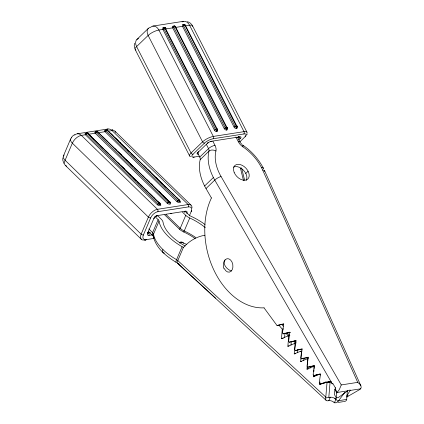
<?xml version="1.0" encoding="UTF-8"?>
<svg xmlns="http://www.w3.org/2000/svg" width="424" height="424" viewBox="0 0 424 424"><rect width="100%" height="100%" fill="white"/><g stroke="black" fill="none" stroke-linecap="round" stroke-linejoin="round"><path stroke-width="0.64" d="M62.847 157.813L62.773 160.065L63.785 163.383M343.35 401.295A5.109 3.493 81.1 0 0 346.609 400.033A5.894 2.687 63.4 0 0 346.7 399.429L347.362 390.398M283.322 338.336L281.478 338.622L282.273 329.178L278.939 325.187M284.599 337.515L284.97 333.105M289.089 346.064L287.859 346.254L288.649 336.804L287.944 335.956L281.478 338.622M290.981 345.147L291.299 341.368M295.464 353.696L294.24 353.886L295.03 344.436L294.325 343.588L287.859 346.254M297.362 352.779L297.627 349.625M301.846 361.328L300.616 361.518L301.411 352.068L300.701 351.22L294.24 353.886M303.743 360.411L303.955 357.888M308.227 368.954L306.997 369.15L307.209 366.627M307.315 365.366L307.792 359.7L307.082 358.852L300.616 361.518M310.124 368.037L310.283 366.151M314.608 376.586L313.378 376.777L313.537 374.89M313.802 371.737L313.961 369.85M314.067 368.589L314.173 367.327L313.463 366.479L306.997 369.15M316.505 375.669L316.611 374.408M320.989 384.218L319.76 384.409L319.972 381.892M333.391 401.851A4.256 2.088 23 0 0 328.823 400.659L327.964 400.797A5.109 2.761 -45.8 0 1 325.775 397.945A5.936 4.06 -70.3 0 1 325.802 397.076L327.01 382.681L326.226 381.743L319.76 384.409M329.294 381.266L330.079 382.204L328.87 396.594A0.901 0.615 -70.3 0 0 329.411 397.399M335.373 387.679A0.848 0.689 82.7 0 1 335.225 388.909L334.896 389.206L334.409 394.527L336.274 397.85L338.357 397.526L347.722 390.827A5.687 4.881 -83.1 0 0 348.252 390.393L350.341 390.064A5.687 2.486 72.2 0 1 350.155 390.451L346.604 396.239L348.687 395.915L360.05 389.354L361.158 387.896L360.983 386.004L264.56 170.628M336.274 397.85L336.72 392.99L334.896 389.206M134.562 43.269L134.233 45.453L134.715 48.458M212.859 141.219L214.973 145.342A9.365 6.159 46 0 1 215.922 151.002A38.505 25.313 46 0 0 221.058 176.527L341.267 384.934L339.327 389.619L336.72 392.99M246.927 134.673L247.144 134.032M70.575 139.061L63.33 156.133M86.337 133.284L86.422 133.088A0.853 0.583 81.1 0 1 87.227 132.903L159.784 203.292L159.133 203.154L87.227 132.903M96.163 131.753L96.243 131.557A0.853 0.583 81.1 0 1 97.048 131.371L169.499 201.808A0.853 0.583 81.1 0 1 169.722 202.99A1.277 0.625 23 0 1 168.031 202.386L96.094 132.447A1.277 0.625 23 0 1 95.941 131.679A1.277 0.625 23 0 1 97.075 131.657M105.984 130.221L106.069 130.025A0.853 0.583 81.1 0 1 106.869 129.839L179.363 200.266A0.853 0.583 81.1 0 1 179.548 201.458A1.277 0.625 23 0 1 177.852 200.849L105.915 130.915A1.277 0.625 23 0 1 106.212 130.009M153.827 238.447L145.988 239.671A6.811 3.678 -45.8 0 1 143.397 234.976L150.642 217.904A6.811 3.678 -45.8 0 1 157.876 211.677L188.569 206.891A6.811 3.678 -45.8 0 1 191.16 211.587L189.348 215.853M152.168 234.885L148.957 235.384A3.408 1.839 -45.8 0 1 147.663 233.036L153.748 218.699A1.701 0.837 23 0 0 154.145 217.735M154.808 216.41L158.126 219.637L152.619 232.612A5.109 2.756 -45.8 0 0 153.785 236.157M158.126 219.637A4.256 2.088 23 0 1 159.042 221.143L153.536 234.117A5.109 4.256 -8.9 0 0 154.188 238.039M182.431 212.101L185.749 215.328L180.242 228.303A0.853 0.461 -45.8 0 1 179.341 229.082L164.724 214.873M185.749 215.328A8.512 4.182 23 0 0 189.767 218L183.778 231.992A38.505 18.9 23 0 1 195.114 238.516M159.042 221.143A43.608 21.407 23 0 0 182.087 246.699L176.58 259.673A5.109 1.071 -60.1 0 0 176.633 262.228M204.872 235.251A67.983 47.859 79 0 0 183.322 247.595L177.81 260.564A5.109 2.624 -47.3 0 0 179.119 264.025M328.823 400.659L330.269 397.246A4.256 2.088 23 0 1 335.909 399.265L334.531 402.509A5.109 3.493 81.1 0 0 338.066 401.364A5.894 4.812 -70.8 0 0 338.644 400.685L344.919 392.189M183.756 232.023L183.778 231.992A9.365 4.595 23 0 1 179.341 229.082M71.349 137.562L72.769 135.897L74.672 134.604M148.374 28.339L136.846 39.49M199.455 156.223L194.229 157.039A6.811 2.157 -27.1 0 1 193.005 154.241L204.538 143.089A6.811 2.157 -27.1 0 1 213.139 138.754L243.832 133.968A6.811 2.157 -27.1 0 1 245.056 136.772L239.979 141.674M198.512 153.748A1.701 1.166 81.1 0 1 198.225 154.172A3.408 1.081 -27.1 0 1 197.611 152.773L207.299 143.407A1.701 1.118 46 0 0 207.972 142.316M211.422 197.944L206.006 188.548A43.608 28.673 46 0 1 200.186 159.641A4.256 2.798 46 0 0 199.757 157.066L208.518 148.596A5.109 1.617 -27.1 0 1 214.973 145.342M200.186 159.641L208.953 151.167A5.109 3.562 14 0 1 215.922 151.002M237.562 137.88L238.484 136.989A1.701 0.541 -27.1 0 0 238.701 136.735M238.606 140.021L240.45 138.235A3.408 1.081 -27.1 0 0 239.836 136.835A1.701 1.166 81.1 0 1 238.511 136.756M204.612 185.988L213.373 177.518M206.006 188.548L214.767 180.078A5.109 1.373 -30 0 1 221.058 176.527M245.798 173.458L248.104 171.227M236.47 128.546A2.131 1.399 46 0 0 237.085 126.511L185.283 25.159L184.726 24.868L236.168 125.907L236.634 126.22L236.793 125.838A0.853 0.27 -27.1 0 1 236.937 126.161A1.277 0.837 46 0 1 236.566 127.38A0.853 0.583 81.1 0 0 236.47 128.546A2.131 1.399 46 0 1 234.016 126.988L182.516 26.336L175.764 27.39M217.289 129.225L165.196 27.91A0.853 0.583 81.1 0 0 164.316 27.64A1.277 0.837 46 0 0 163.95 28.859L215.445 129.511A1.277 0.837 46 0 0 216.918 130.444A0.853 0.583 81.1 0 0 217.014 129.283L217.136 128.875A0.853 0.27 -27.1 0 1 217.289 129.225A1.277 0.837 46 0 1 216.918 130.444A0.853 0.583 81.1 0 0 216.828 131.61A2.131 1.399 46 0 1 214.374 130.051L162.874 29.399L158.883 30.024A8.512 2.698 -27.1 0 0 148.13 35.441L136.602 46.587A8.512 2.698 -27.1 0 0 135.918 50.064M313.378 376.777L319.844 374.111L320.555 374.959M326.946 382.236L328.706 381.505M226.649 130.078A2.131 1.399 46 0 0 227.264 128.043L175.462 26.691L174.884 26.41L226.347 127.439L226.835 127.746L226.957 127.343A0.853 0.27 -27.1 0 1 227.11 127.693A1.277 0.837 46 0 1 226.745 128.912A0.853 0.583 81.1 0 0 226.649 130.078A2.131 1.399 46 0 1 224.195 128.52L172.695 27.867L165.943 28.922M97.048 131.371L169.452 201.813M106.869 129.839L179.32 200.276M264.078 307.909L277.02 325.521L283.73 323.804L282.469 332.93L283.153 333.858L290.498 332.289M283.757 324.106L277.02 325.521M283.153 333.858L289.862 332.146L288.601 341.272L289.285 342.2L296.021 340.785M289.285 342.2L295.989 340.483L294.733 349.615L295.411 350.537L302.148 349.122M295.411 350.537L302.121 348.825L300.86 357.951L301.544 358.879L308.28 357.464M301.544 358.879L308.253 357.162L306.992 366.294L307.676 367.221L314.412 365.801M307.676 367.221L314.385 365.504L313.124 374.631L313.802 375.558L319.929 374.297M313.802 375.558L320.512 373.841L319.256 382.973L320.009 384.001L322.468 383.614M320.009 384.001L330.694 381.388M323.088 383.519L324.344 383.195M326.867 382.554L331.282 381.425M165.196 27.91L165.021 28.318L216.521 128.97L217.014 129.283M183.534 21.306L152.841 26.092M185.59 25.859L189.576 25.239A8.512 2.698 -27.1 0 1 192.634 26.394M107.998 128.991L77.306 133.777M87.174 133.205A0.853 0.461 -45.8 0 0 86.273 133.979A0.848 0.461 -45.8 0 1 85.367 134.758L81.376 135.383A8.512 5.819 81.1 0 0 74.757 135.065M89.051 134.185L95.188 133.226A0.848 0.461 -45.8 0 0 96.094 132.447A0.853 0.461 -45.8 0 1 97.001 131.673M98.872 132.654L105.014 131.694A0.848 0.461 -45.8 0 0 105.915 130.915A0.853 0.461 -45.8 0 1 106.822 130.136M108.083 131.217L112.074 130.597A8.512 4.595 -45.8 0 1 115.784 132.415M210.516 141.351A1.701 1.166 81.1 0 0 211.597 141.24L239.836 136.835M155.836 216.017A1.701 1.166 81.1 0 0 157.362 215.583L185.601 211.179A3.408 1.839 -45.8 0 1 186.899 213.526M156.398 215.848L157.68 215.646M170.517 213.648L171.799 213.447M147.769 232.654A1.701 0.917 -45.8 0 0 148.511 233.02L150.435 232.718M146.344 239.735L144.383 240.037A1.701 1.166 81.1 0 0 145.988 239.671M282.273 329.178L283.502 328.982M287.944 335.956L289.783 335.67M294.325 343.588L295.549 343.398M300.701 351.22L301.93 351.03M307.082 358.852L308.312 358.656M313.463 366.479L314.693 366.288M327.01 382.681L330.079 382.204M341.267 384.934L357.729 382.363L359.579 383.916L360.835 385.665M347.722 390.827L337.271 392.46L335.22 388.898M350.155 390.451L360.601 388.819M325.78 397.945L330.269 397.246M338.066 401.364L335.024 398.406L336.248 398.216M338.644 400.685L346.7 399.429M338.31 402.424L342.767 401.729M159.652 203.34L159.678 203.34A0.853 0.583 81.1 0 1 159.901 204.522A1.277 0.625 23 0 1 158.21 203.918L86.273 133.979A1.277 0.625 23 0 1 86.21 133.152A1.277 0.625 23 0 1 87.604 133.337M187.488 21.587L190.392 23.156L191.977 24.889M107.314 130.353L107.367 130.375A1.277 0.625 23 0 0 107.076 130.195A1.304 0.832 8.8 0 1 107.389 130.316M111.978 129.405L112.837 129.76M186.814 244.473L181.387 242.125A2.555 1.749 81.1 0 0 179.718 242.687M176.114 262.339C166.277 256.244 155.931 248.247 153.308 236.332M242.888 145.215C251.496 150.997 258.47 159.016 263.368 168.132M178.085 263.765L215.482 298.13M325.802 397.076L177.81 260.564A4.256 2.088 23 0 0 176.58 259.673A43.608 21.407 23 0 1 153.536 234.117A4.256 2.088 23 0 0 152.619 232.612L148.845 228.944M177.624 263.256L325.992 400.198M159.111 203.138L159.133 203.154A0.853 0.461 -45.8 0 0 158.21 203.918A0.853 0.461 -45.8 0 1 157.304 204.691L85.367 134.758M114.931 131.159L190.98 205.089M111.072 133.852L112.964 135.691M115.333 137.991L118.169 140.752M119.589 142.13L120.538 143.052M127.635 149.953L129.527 151.792M131.424 153.636L135.208 157.315M143.725 165.599L146.094 167.899M147.987 169.738L150.827 172.499M156.032 177.561L157.452 178.939M160.293 181.7L162.657 184M164.077 185.383L165.969 187.222M172.123 193.201L174.015 195.045M176.384 197.346L179.697 200.563A0.853 0.461 -45.8 0 0 180.02 201.151A2.131 1.044 23 0 1 179.771 202.64A2.131 1.044 23 0 1 176.951 201.628L105.014 131.694M185.028 211.163L188.818 214.851A4.256 2.088 23 0 0 190.827 216.187A43.608 21.407 23 0 1 205.025 224.503M97.939 132.161L99.354 133.544M102.195 136.3L105.035 139.061M105.984 139.984L107.399 141.362M114.501 148.268L116.393 150.107M118.285 151.946L121.598 155.168M126.331 159.768L127.28 160.685M130.592 163.908L132.956 166.208M134.853 168.047L137.689 170.808M142.899 175.87L143.842 176.792M146.683 179.553L149.524 182.309M150.944 183.693L152.836 185.532M158.989 191.516L160.882 193.355M163.245 195.655L166.086 198.416M167.035 199.333L167.978 200.255M168.927 201.177L169.876 202.094A0.853 0.461 -45.8 0 0 170.199 202.683A2.131 1.044 23 0 1 169.95 204.172A2.131 1.044 23 0 1 167.13 203.16L95.188 133.226M169.25 201.76L170.199 202.683M89.061 134.615L91.902 137.376M92.845 138.293L93.794 139.215M100.891 146.116L103.26 148.416M105.152 150.255L108.465 153.477M113.197 158.078L114.146 159M117.459 162.217L119.822 164.523M121.243 165.901L124.555 169.123M129.76 174.184L130.709 175.101M133.549 177.863L136.385 180.624M137.805 182.002L139.703 183.846M140.646 184.763L142.067 186.147M145.851 189.825L147.748 191.664M150.112 193.964L152.953 196.725M153.896 197.648L154.845 198.565M158.157 201.787L160.049 203.626A1.277 0.625 23 0 1 159.901 204.522M122.515 167.406L123.458 168.328M166.102 214.555L180.242 228.303A8.512 4.182 23 0 0 184.26 230.974A39.352 19.319 23 0 1 195.782 237.557M157.405 215.472L161.194 219.16A8.512 4.182 23 0 1 163.028 222.171A39.352 19.319 23 0 0 183.82 245.231A8.512 4.182 23 0 1 185.14 246.084M65.476 165.54L141.526 239.47M148.358 231.382L152.953 235.871M242.088 144.6L240.641 142.994M287.064 332.803L289.825 335.644M294.897 340.848L296.281 342.263M285.797 333.211L288.569 336.057M293.647 341.267L295.952 343.636M281.594 324.212L283.259 326.204M332.866 383.481L335.32 387.732M192.47 25.7L246.911 132.103M237.721 137.445L240.095 142.082M235.887 136.989L238.299 141.706A9.365 6.159 46 0 0 242.851 146.805A38.505 25.313 46 0 1 262.663 170.035A5.109 1.86 -24.1 0 1 264.475 171.482M206.409 144.467L208.518 148.596A4.256 2.798 46 0 1 208.953 151.167A43.608 28.673 46 0 0 214.767 180.078L331.123 381.796A4.256 3 76.1 0 0 329.464 381.584M197.346 152.359L199.757 157.066M189.676 156.032L135.235 49.629M224.063 268.858L223.247 266.781M262.663 170.035L357.729 382.363M241.585 167.946L244.59 180.147M240.519 168.461L243.503 180.587M233.423 167.125A9.365 6.159 46 0 1 243.44 170.199A9.365 6.159 46 0 1 246.264 180.333M242.369 145.294A5.109 1.187 -56.1 0 1 242.851 146.805M261.571 167.756A5.109 1.617 -27.1 0 1 263.325 168.752M331.017 382.538A4.245 2.438 59.1 0 1 332.363 383.959M331.038 382.347A4.251 2.581 62.4 0 1 332.464 383.863M264.062 307.835A68.094 47.949 76.1 0 1 214.051 270.443A68.094 47.949 76.1 0 1 211.438 197.96M238.299 141.706A5.109 1.617 -27.1 0 1 240.053 142.703M179.548 201.458A1.277 0.625 23 0 0 179.697 200.563A0.853 0.461 -45.8 0 0 179.373 199.98M178.758 200.075A0.853 0.461 -45.8 0 0 177.852 200.849A0.853 0.461 -45.8 0 1 176.951 201.628M107.436 130.041A0.853 0.461 -45.8 0 1 107.781 130.581M169.722 202.99A1.277 0.625 23 0 0 169.876 202.094A0.853 0.461 -45.8 0 0 169.547 201.511M168.938 201.607A0.853 0.461 -45.8 0 0 168.031 202.386A0.853 0.461 -45.8 0 1 167.13 203.16M97.61 131.573A0.853 0.461 -45.8 0 1 97.955 132.113M159.726 203.043A0.853 0.461 -45.8 0 1 160.049 203.626M160.055 204.124A0.853 0.461 -45.8 0 0 160.373 204.214A2.131 1.044 23 0 1 160.124 205.704A2.131 1.044 23 0 1 157.304 204.691M88.113 133.692A1.277 0.625 23 0 0 87.991 133.587A1.214 0.859 4.5 0 1 88.139 133.682A0.853 0.461 -45.8 0 0 87.789 133.109M86.067 133.942A1.261 0.398 25.2 0 1 85.977 133.518A1.256 0.318 5.5 0 1 86.544 133.39M86.189 133.205A1.256 0.609 10.5 0 1 87.296 133.131M105.709 130.878A1.261 0.398 25.2 0 1 105.618 130.454M105.836 130.142A1.256 0.609 10.5 0 1 106.053 130.062M105.65 130.449A1.256 0.318 5.5 0 1 106.186 130.327M95.888 132.41A1.261 0.398 25.2 0 1 95.797 131.986A1.256 0.318 5.5 0 1 96.365 131.859M96.01 131.673A1.256 0.609 10.5 0 1 96.179 131.61M95.448 133.226A1.961 0.678 30.6 0 1 94.918 132.171M85.627 134.758A1.961 0.678 30.6 0 1 85.097 133.703M157.876 211.677A1.701 1.166 81.1 0 0 157.426 209.313L81.376 135.383A8.512 4.595 -45.8 0 0 72.34 143.169L65.095 160.24A8.512 4.595 -45.8 0 0 66.653 166.086M188.569 206.891A1.701 1.166 81.1 0 0 188.124 204.527L112.074 130.597A8.512 5.819 81.1 0 0 106.562 129.447M191.998 207.967A8.512 4.595 -45.8 0 0 188.124 204.527L157.426 209.313A8.512 4.595 -45.8 0 0 148.389 217.099L141.144 234.17A8.512 4.595 -45.8 0 0 143.503 240.106M105.274 131.694A1.961 0.678 30.6 0 1 104.739 130.64M143.397 234.976A1.701 0.837 23 0 1 141.144 234.17L65.095 160.24A8.512 4.182 23 0 1 64.21 154.983M150.642 217.904A1.701 0.837 23 0 1 148.389 217.099L72.34 143.169A8.512 4.182 23 0 1 71.762 137.721M191.5 210.548A1.701 0.837 23 0 1 191.16 211.587M148.511 233.02A1.701 1.166 81.1 0 1 148.957 235.384M148.188 232.299A1.701 0.837 23 0 1 147.663 233.036M153.748 218.699A3.408 1.839 -45.8 0 1 157.362 215.583M185.601 211.179A1.701 1.166 81.1 0 1 184.239 211.735M85.15 133.692A2.268 0.848 14 0 1 86.236 133.491M94.971 132.161A2.268 0.848 14 0 1 96.015 131.959M104.792 130.629A2.268 0.848 14 0 1 105.746 130.428M184.472 211.597A1.701 0.917 -45.8 0 1 184.769 212.233M87.302 133.247A1.293 0.822 8.8 0 1 87.498 133.29M164.342 253.117A5.109 2.756 -45.8 0 1 162.927 249.556M182.087 246.699A4.256 2.088 23 0 1 183.316 247.589M334.902 402.89A3.344 0.737 37.6 0 1 333.54 402.185M336.057 398.173A0.885 0.726 -70.8 0 1 335.013 398.428M189.767 218A39.352 19.319 23 0 1 205.258 227.603M348.173 395.963A5.109 2.761 -45.8 0 1 346.784 397.166M234.016 126.988A0.853 0.27 -27.1 0 0 235.092 126.447A0.853 0.27 -27.1 0 1 236.168 125.907M236.656 126.214A0.853 0.583 81.1 0 1 236.566 127.38A1.277 0.837 46 0 1 235.092 126.447L183.592 25.795A1.277 0.837 46 0 1 183.831 24.608A1.277 0.837 46 0 1 185.23 25.196M237.085 126.511A0.853 0.27 -27.1 0 1 236.804 126.474M236.809 126.315A0.853 0.27 -27.1 0 1 236.937 126.161M184.668 25.255A0.853 0.27 -27.1 0 0 183.592 25.795A0.848 0.27 -27.1 0 1 182.516 26.336M183.963 24.576A0.853 0.583 81.1 0 1 184.79 24.846M183.47 25.785A1.261 0.625 45.4 0 1 183.364 25.011A1.267 1.018 32.4 0 1 184.615 24.55M224.195 128.52A0.853 0.27 -27.1 0 0 225.271 127.979A0.853 0.27 -27.1 0 1 226.347 127.439M226.835 127.746A0.853 0.583 81.1 0 1 226.745 128.912A1.277 0.837 46 0 1 225.271 127.979L173.771 27.327A1.277 0.837 46 0 1 174.105 26.113A1.277 0.837 46 0 1 175.568 26.961M174.142 26.108A0.853 0.583 81.1 0 1 174.969 26.378M175.462 26.691A0.853 0.27 -27.1 0 1 175.647 27.009M216.828 131.61A2.131 1.399 46 0 0 217.443 129.574A0.853 0.27 -27.1 0 1 217.316 129.585M214.374 130.051A0.853 0.27 -27.1 0 0 215.445 129.511A0.853 0.27 -27.1 0 1 216.521 128.97M164.316 27.64A1.277 0.837 46 0 1 165.789 28.572A0.853 0.27 -27.1 0 0 165.636 28.223M165.593 28.26A1.214 1.044 28.5 0 1 165.811 28.567M163.049 29.394A1.961 0.996 51.6 0 1 162.927 27.889M162.874 29.399A0.853 0.27 -27.1 0 0 163.95 28.859A0.853 0.27 -27.1 0 1 165.021 28.318M213.139 138.754A1.701 1.166 81.1 0 0 213.325 136.427L158.883 30.024A8.512 5.819 81.1 0 0 150.594 27.295A8.512 5.597 46 0 0 148.13 35.441L202.571 141.844A1.701 1.118 46 0 0 204.538 143.089M243.832 133.968A1.701 1.166 81.1 0 0 244.017 131.641L189.576 25.239A8.512 5.819 81.1 0 0 182.018 21.921M246.938 133.3A8.512 2.698 -27.1 0 0 244.017 131.641L213.325 136.427A8.512 2.698 -27.1 0 0 202.571 141.844L191.044 152.99A8.512 2.698 -27.1 0 0 190.646 156.536M183.857 24.825A1.961 1.187 34.4 0 1 184.403 25.021M185.378 25.737A1.961 1.187 34.4 0 1 185.5 25.88M182.691 26.33A1.961 0.996 51.6 0 1 182.574 24.825M174.036 26.357A1.961 1.187 34.4 0 1 175.679 27.412M227.264 128.043A0.853 0.27 -27.1 0 1 227.041 128.037M227.026 127.788A0.853 0.27 -27.1 0 1 227.11 127.693M172.87 27.862A1.961 0.996 51.6 0 1 172.748 26.357M172.695 27.867A0.853 0.27 -27.1 0 0 173.771 27.327A0.853 0.27 -27.1 0 1 174.847 26.786M193.005 154.241A1.701 1.118 46 0 1 191.044 152.99L136.602 46.587A8.512 5.597 46 0 1 138.611 38.536M194.229 157.039A1.701 1.166 81.1 0 1 193.063 157.092M245.708 135.574A1.701 1.118 46 0 1 245.056 136.772M207.299 143.407A3.408 1.081 -27.1 0 1 211.597 141.24M240.45 138.235A1.701 1.118 46 0 1 238.484 136.989M198.268 151.575A1.701 1.118 46 0 1 197.611 152.773M162.954 27.82A2.268 1.314 33.9 0 1 164.083 27.624M164.215 27.894A1.961 1.187 34.4 0 1 165.641 28.705M172.775 26.288A2.268 1.314 33.9 0 1 173.904 26.092M182.596 24.756A2.268 1.314 33.9 0 1 183.725 24.56M173.644 27.316A1.261 0.625 45.4 0 1 173.538 26.542M175.351 26.664A1.214 1.044 28.5 0 1 175.568 26.924M173.554 26.564A1.267 1.018 32.4 0 1 175.26 26.293M163.823 28.848A1.261 0.625 45.4 0 1 163.717 28.074A1.267 1.018 32.4 0 1 164.538 27.571M165.238 27.714A1.267 1.018 32.4 0 1 165.641 27.989M185.283 25.159A0.853 0.27 -27.1 0 1 185.468 25.477M231.387 270.936A7.579 4.823 41.7 0 1 225.149 265.901A7.579 4.823 41.7 0 1 225.049 259.907M223.66 266.389A6.811 4.659 81.1 0 1 228.881 258.879A6.811 4.659 81.1 0 1 232.262 269.574A6.811 4.659 81.1 0 1 224.397 268.715M179.606 243.058A4.256 2.851 -66.6 0 1 183.555 243.212M241.039 168.545A4.256 0.392 -13.8 0 1 241.214 168.084M234.154 172.367A9.365 6.159 46 0 0 247.717 179.151A9.365 6.159 46 0 0 242.178 165.328A9.365 6.159 46 0 0 234.154 172.367"/></g></svg>
